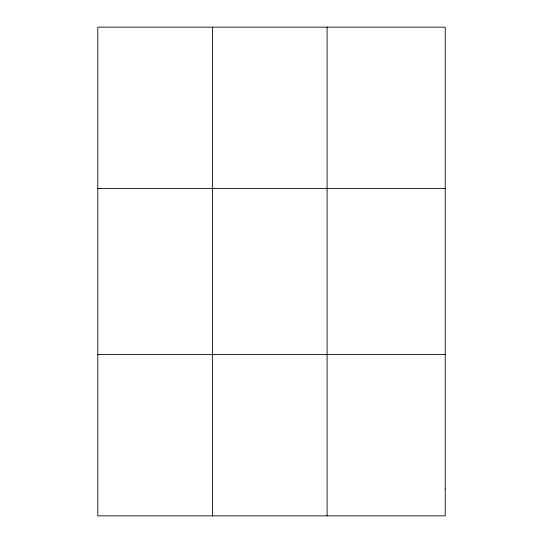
<?xml version="1.0" encoding="UTF-8"?>
<svg xmlns="http://www.w3.org/2000/svg" width="543" height="543" viewBox="0 0 543 543"><rect width="100%" height="100%" fill="white"/><g stroke="black" fill="none" stroke-linecap="round" stroke-linejoin="round"><path stroke-width="0.81" d="M212.442 515.85L212.442 27.15M327.09 515.85L327.09 27.15M97.788 188.421L445.212 188.421M97.788 354.579L445.212 354.579M445.212 488.971L445.212 515.85L97.788 515.85L97.788 27.15L445.212 27.15L445.212 488.971"/></g></svg>
